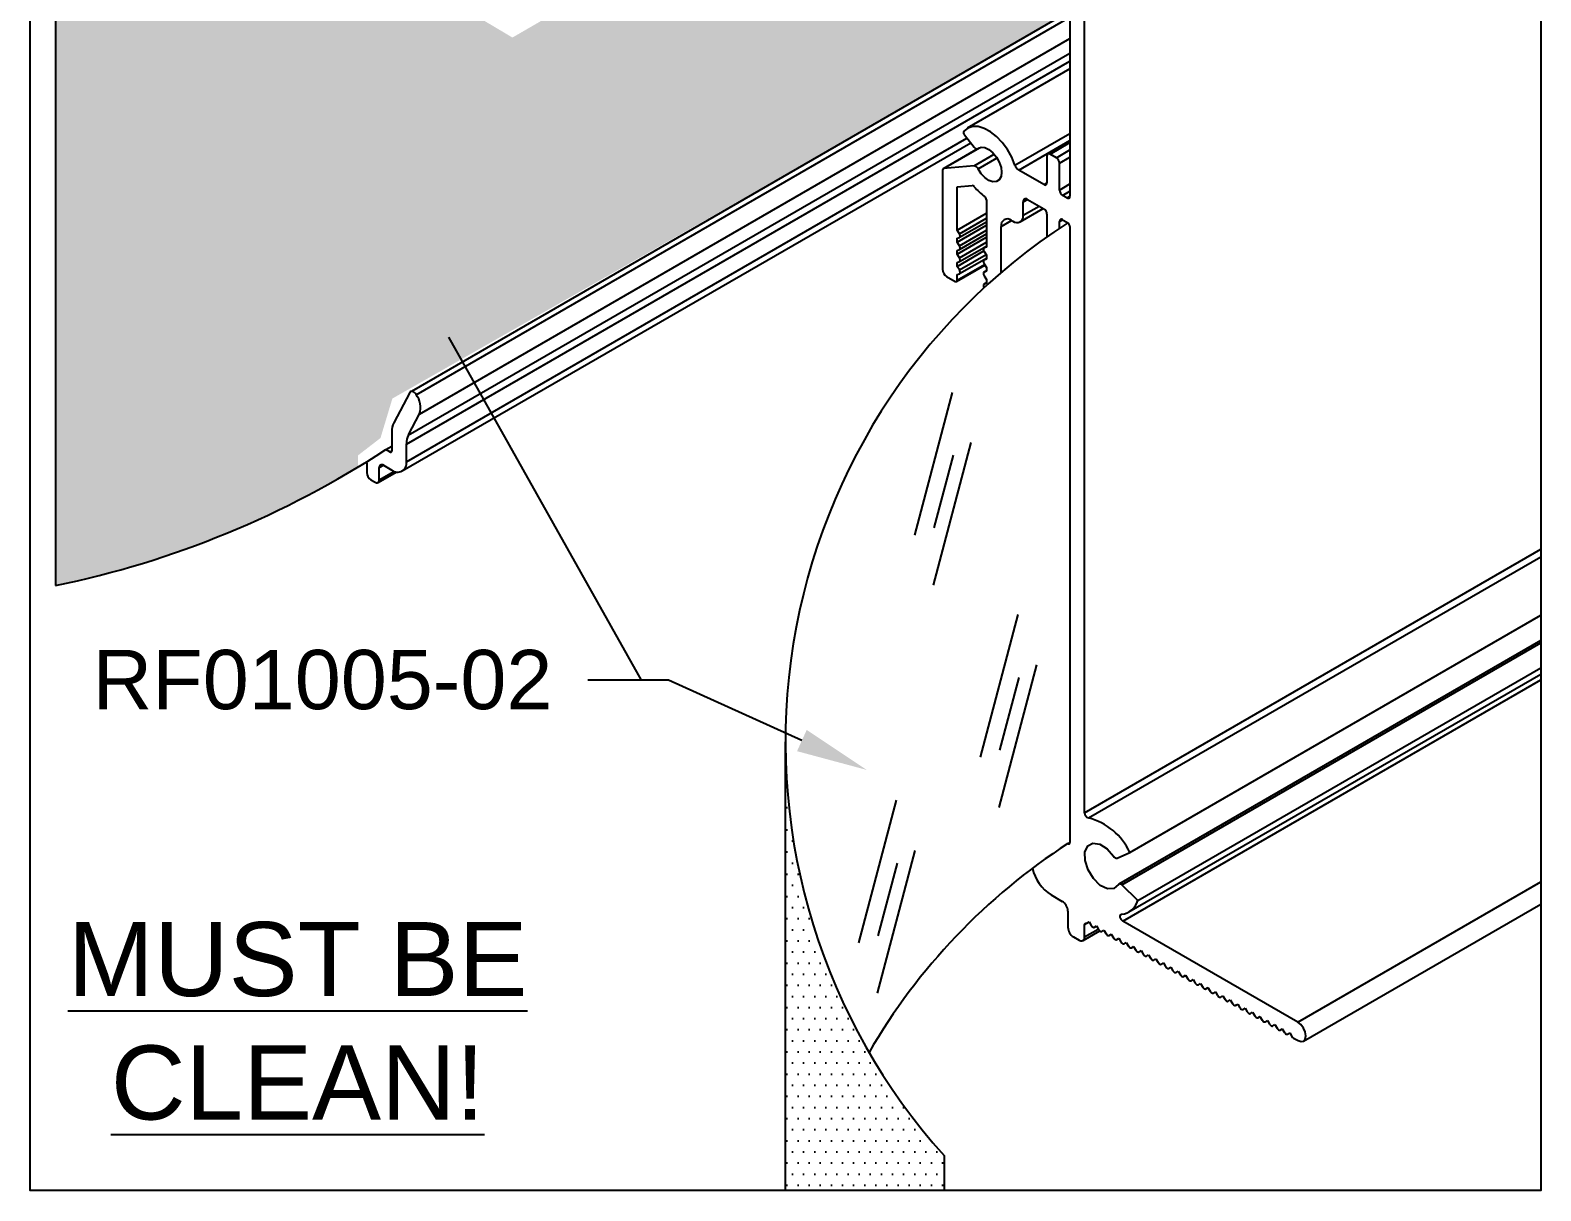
# Model space of a CAD drawing. Extents: x 0 to 5.1, y -8.5 to 0.02.
# Drawn here: x 0 to 5.1, y -8.5 to -4.58 of the extents above; entities that cross this region are included whole.
import ezdxf
from ezdxf import colors
from ezdxf.entities.mleader import LeaderData, LeaderLine
from ezdxf.math import Vec2, Vec3

# ---------------------------------------------------------------- set-up
doc = ezdxf.new("R2010")
doc.units = 0
doc.header["$LTSCALE"] = 0.5
doc.header["$MEASUREMENT"] = 0
for name, color, linetype in [('Dimension', 10, 'CONTINUOUS'), ('FAB DWG', 221, 'CONTINUOUS'), ('Housing', 150, 'CONTINUOUS')]:
    doc.layers.add(name, color=color, linetype=linetype)
doc.layers.add('Text-Unprinted', color=131, linetype='CONTINUOUS', plot=False)
doc.styles.add('LSAD_Standard', font='arial.ttf')
doc.styles.get("Standard").update_dxf_attribs({"font": 'arial.ttf'})

msp = doc.modelspace()

# ---------------------------------------------------------------- hatches: boundary and pattern name
at = {"layer": 'Dimension', "transparency": 16777216}
h = msp.add_hatch(dxfattribs=at)
h.set_pattern_fill('DOTS', color=256, scale=0.6)
h.set_pattern_definition([(0, (-409.49455, -2022.157356), (0.01875000015, 0.0375000003), [0, -0.0375000003])])
h.paths.add_polyline_path([(3.4693, -4.5471), (3.2642, -4.1431), (2.883, -3.9211), (2.7413, -4.0148), (2.6577, -4.0128), (1.6284, -4.6084), (1.4096, -4.4784), (1.4076, -4.1951), (1.3601, -4.1468), (1.3383, -4.0359), (1.2637, -4.0942), (1.1591, -3.9883), (0.7513, -4.1481, -0.02301), (0.473, -4.2572), (0.0851, -4.4091), (0.0851, -6.4585, 0.085024), (1.1067, -6.0584), (1.1069, -6.0189), (1.1828, -5.9603), (1.223, -5.827)])
h = msp.add_hatch(dxfattribs=at)
h.set_pattern_fill('DOTS', color=256, scale=0.6)
h.set_pattern_definition([(0, (-409.49455, -2022.157356), (0.01875000015, 0.0375000003), [0, -0.0375000003])])
edge = h.paths.add_edge_path()
edge.add_arc((4.6382, -6.9862), 2.0878, 180, 221.9681, ccw=False)
edge.add_line((2.5505, -6.9862), (2.5505, -8.5004))
edge.add_arc((2.8182, -11.1281), 2.6413, 84.1822, 95.8178, ccw=False)
edge.add_line((3.0859, -8.5004), (3.0859, -8.3823))

# ---------------------------------------------------------------- linework, layer by layer
for p, q in [((0.0851, -4.3626), (0.0851, -6.4585)), ((3.1134, -5.8061), (2.9863, -6.2877)), ((3.1764, -5.9757), (3.0493, -6.4573)), ((3.1163, -6.0186), (3.0517, -6.2636)), ((3.3352, -6.5563), (3.208, -7.038)), ((3.3981, -6.7259), (3.271, -7.2076)), ((3.3381, -6.7688), (3.2734, -7.0138)), ((2.5505, -8.5004), (2.5505, -6.9862)), ((2.9246, -7.1827), (2.7975, -7.6644)), ((2.9875, -7.3523), (2.8604, -7.834)), ((2.9275, -7.3952), (2.8628, -7.6402)), ((3.0859, -8.3823), (3.0859, -8.5004))]:
    msp.add_line(p, q, dxfattribs=at)
for centre, radius, start, end in [((4.6382, -6.9862), 2.0878, 122.9059, 221.9681), ((-0.5721, -3.2764), 3.2493, 281.6699, 303.0635), ((4.6382, -9.082), 2.0878, 122.9059, 149.8712)]:
    msp.add_arc(centre, radius, start, end, dxfattribs=at)
at = {"layer": 'Housing', "linetype": 'Continuous', "lineweight": 25, "transparency": 16777216}
for p, q in [((3.5606, -7.2251), (3.5606, -4.2427)), ((3.5111, -4.5189), (1.287, -5.8028)), ((1.3036, -5.8141), (3.5111, -4.5398)), ((3.5111, -4.5066), (3.5111, -5.1435)), ((1.314, -5.8799), (3.5111, -4.6115)), ((1.2706, -5.9813), (3.5111, -4.6879)), ((1.2767, -5.9509), (3.5111, -4.661)), ((3.5111, -4.7145), (3.1643, -4.9147)), ((3.1547, -4.9373), (3.1875, -4.9781)), ((3.3252, -5.0392), (3.5111, -4.9319)), ((1.2557, -6.0713), (3.1763, -4.9643)), ((1.2707, -6.0407), (3.1633, -4.9481)), ((3.1986, -4.9842), (3.0826, -5.0512)), ((3.084, -5.0507), (3.2057, -4.9805)), ((3.2003, -4.9836), (3.2056, -4.9805)), ((3.2008, -4.9833), (3.2054, -4.9806)), ((3.3379, -5.0558), (3.5111, -4.9558)), ((3.5111, -4.9582), (3.4364, -5.0013)), ((3.4439, -5.002), (3.5111, -4.9632)), ((3.4651, -5.0143), (3.5111, -4.9877)), ((3.1875, -5.0415), (3.084, -5.0507)), ((3.1875, -5.0415), (3.2554, -5.0023)), ((3.2008, -5.0517), (3.2647, -5.0149)), ((3.4333, -5.0081), (3.4333, -5.0986)), ((3.4651, -5.0143), (3.4439, -5.002)), ((3.4757, -5.0326), (3.5111, -5.0122)), ((3.4757, -5.1231), (3.4757, -5.0326)), ((3.0805, -5.0558), (3.0805, -5.3906)), ((3.4227, -5.1048), (3.3379, -5.0558)), ((3.4227, -5.1048), (3.4333, -5.0986)), ((3.13, -5.1126), (3.181, -5.1081)), ((3.13, -5.2583), (3.13, -5.1126)), ((3.4757, -5.1231), (3.5111, -5.1027)), ((3.4863, -5.1415), (3.5111, -5.1272)), ((3.5005, -5.1497), (3.4863, -5.1415)), ((3.5005, -5.1497), (3.5111, -5.1435)), ((3.13, -5.2583), (3.229, -5.2012)), ((3.229, -5.1565), (3.229, -5.3155)), ((3.3431, -5.2306), (3.4211, -5.1855)), ((3.3534, -5.1628), (3.3676, -5.1546)), ((3.3534, -5.2077), (3.3534, -5.1628)), ((3.3534, -5.2077), (3.4065, -5.1771)), ((3.3676, -5.1546), (3.4227, -5.1864)), ((3.13, -5.2991), (3.229, -5.242)), ((3.1379, -5.2705), (3.229, -5.2179)), ((3.1383, -5.2828), (3.229, -5.2304)), ((3.2785, -5.2461), (3.3139, -5.2256)), ((3.2785, -5.4019), (3.2785, -5.2461)), ((3.3138, -5.2256), (3.3181, -5.2281)), ((3.4333, -5.2048), (3.4333, -5.2812)), ((3.4757, -5.2293), (3.4863, -5.2232)), ((3.4757, -5.252), (3.4757, -5.2293)), ((3.4863, -5.2232), (3.5005, -5.2313)), ((3.5111, -5.2497), (3.5111, -7.3251)), ((3.1379, -5.2705), (3.13, -5.2583)), ((3.13, -5.34), (3.229, -5.2828)), ((3.13, -5.2861), (3.1379, -5.283)), ((3.13, -5.2991), (3.13, -5.2861)), ((3.1379, -5.3113), (3.13, -5.2991)), ((3.1379, -5.3113), (3.229, -5.2587)), ((3.1379, -5.3521), (3.229, -5.2995)), ((3.1383, -5.3236), (3.229, -5.2713)), ((3.13, -5.3269), (3.1379, -5.3238)), ((3.13, -5.34), (3.13, -5.3269)), ((3.13, -5.3808), (3.2199, -5.3289)), ((3.1379, -5.3521), (3.13, -5.34)), ((3.1379, -5.393), (3.2276, -5.3411)), ((3.1383, -5.3644), (3.229, -5.3121)), ((3.1383, -5.4053), (3.229, -5.3529)), ((3.229, -5.314), (3.2207, -5.3188)), ((3.229, -5.3548), (3.2207, -5.3596)), ((3.2211, -5.3186), (3.229, -5.314)), ((3.229, -5.3155), (3.2211, -5.3186)), ((3.2211, -5.3311), (3.229, -5.3432)), ((3.2211, -5.3594), (3.229, -5.3548)), ((3.229, -5.3432), (3.229, -5.3563)), ((3.1279, -5.4319), (3.2241, -5.3764)), ((3.13, -5.3677), (3.1379, -5.3647)), ((3.13, -5.3808), (3.13, -5.3677)), ((3.13, -5.4273), (3.2225, -5.374)), ((3.1379, -5.393), (3.13, -5.3808)), ((3.13, -5.4086), (3.1379, -5.4055)), ((3.229, -5.3956), (3.2207, -5.4004)), ((3.229, -5.3563), (3.2211, -5.3594)), ((3.2211, -5.3719), (3.229, -5.3841)), ((3.2211, -5.4002), (3.229, -5.3957)), ((3.229, -5.3971), (3.2211, -5.4002)), ((3.229, -5.3841), (3.229, -5.3971)), ((3.0946, -5.4151), (3.1229, -5.4314)), ((3.13, -5.4273), (3.13, -5.4086)), ((3.229, -5.4364), (3.2207, -5.4413)), ((3.2211, -5.4127), (3.229, -5.4249)), ((3.2211, -5.441), (3.229, -5.4365)), ((3.229, -5.4379), (3.2211, -5.441)), ((3.229, -5.4249), (3.229, -5.4379)), ((3.504, -7.3292), (3.5111, -7.3251))]:
    msp.add_line(p, q, dxfattribs=at)
at = {"layer": 'Housing', "linetype": 'Continuous', "transparency": 16777216}
for p, q in [((1.2814, -5.8066), (1.2277, -5.9085)), ((1.2772, -5.9498), (1.3147, -5.8787)), ((1.2211, -5.9392), (1.2211, -6.0032)), ((1.2006, -5.9995), (1.2211, -5.9877)), ((1.214, -6.0073), (1.2006, -5.9995)), ((1.214, -6.0073), (1.2211, -6.0032)), ((1.2706, -6.0399), (1.2706, -5.9804)), ((1.1363, -6.0454), (1.1363, -6.0767)), ((1.1787, -6.0603), (1.1928, -6.0522)), ((1.1787, -6.1012), (1.1787, -6.0603)), ((1.1928, -6.0522), (1.2211, -6.0685)), ((1.1504, -6.1012), (1.1645, -6.1093)), ((1.1745, -6.1103), (1.2357, -6.075)), ((1.1787, -6.1012), (1.228, -6.0727)), ((3.5606, -7.2251), (5.1009, -6.3359)), ((3.5736, -7.2427), (5.1009, -6.361)), ((3.7132, -7.3589), (5.1009, -6.5577)), ((5.1009, -6.6437), (3.6766, -7.4659)), ((3.6862, -7.4688), (5.1009, -6.6521)), ((3.69, -7.591), (5.1009, -6.7765)), ((3.7103, -7.56), (5.1009, -6.7572)), ((3.7407, -7.5208), (5.1009, -6.7355)), ((3.6704, -7.3786), (3.7132, -7.3589)), ((3.7407, -7.5208), (3.6862, -7.4688)), ((4.2807, -7.932), (5.1009, -7.4585)), ((3.4475, -7.5027), (3.4852, -7.5245)), ((4.2996, -7.9959), (5.1009, -7.5334)), ((3.504, -7.5571), (3.504, -7.6116)), ((3.5606, -7.6025), (3.5757, -7.5938)), ((3.57, -7.5967), (3.5755, -7.5935)), ((3.5704, -7.5965), (3.5754, -7.5933)), ((3.5704, -7.5965), (3.5755, -7.5935)), ((3.5754, -7.5933), (3.5828, -7.6057)), ((4.2807, -7.932), (3.69, -7.591)), ((3.5229, -7.6442), (3.5417, -7.6551)), ((3.5229, -7.6442), (3.5417, -7.6551)), ((3.5551, -7.6564), (3.6115, -7.6239)), ((3.5606, -7.6442), (3.5606, -7.6025)), ((3.5606, -7.6442), (3.6067, -7.6176)), ((3.5934, -7.6117), (3.6007, -7.6075)), ((3.5935, -7.6116), (3.6005, -7.6072)), ((3.5935, -7.6116), (3.6007, -7.6075)), ((3.6005, -7.6072), (3.6079, -7.6196)), ((3.6185, -7.6256), (3.6258, -7.6213)), ((3.6186, -7.6255), (3.6256, -7.6211)), ((3.6186, -7.6255), (3.6258, -7.6213)), ((3.6256, -7.6211), (3.633, -7.6335)), ((3.6436, -7.6394), (3.6509, -7.6352)), ((3.6437, -7.6394), (3.6507, -7.6349)), ((3.6437, -7.6394), (3.6509, -7.6352)), ((3.6507, -7.6349), (3.6581, -7.6474)), ((3.6687, -7.6533), (3.676, -7.6491)), ((3.6688, -7.6533), (3.6758, -7.6488)), ((3.6688, -7.6533), (3.676, -7.6491)), ((3.6758, -7.6488), (3.6832, -7.6612)), ((3.6938, -7.6672), (3.7011, -7.663)), ((3.6939, -7.6671), (3.7009, -7.6627)), ((3.6939, -7.6671), (3.7011, -7.663)), ((3.7009, -7.6627), (3.7083, -7.6751)), ((3.7189, -7.6811), (3.7262, -7.6768)), ((3.719, -7.681), (3.726, -7.6766)), ((3.719, -7.681), (3.7262, -7.6768)), ((3.726, -7.6766), (3.7334, -7.689)), ((3.7439, -7.6949), (3.7513, -7.6907)), ((3.7441, -7.6949), (3.7511, -7.6904)), ((3.7441, -7.6949), (3.7513, -7.6907)), ((3.7511, -7.6904), (3.7585, -7.7029)), ((3.769, -7.7088), (3.7764, -7.7046)), ((3.7692, -7.7087), (3.7762, -7.7043)), ((3.7692, -7.7087), (3.7764, -7.7046)), ((3.7762, -7.7043), (3.7836, -7.7167)), ((3.7941, -7.7227), (3.8015, -7.7185)), ((3.7943, -7.7226), (3.8013, -7.7182)), ((3.7943, -7.7226), (3.8015, -7.7185)), ((3.8013, -7.7182), (3.8087, -7.7306)), ((3.8192, -7.7366), (3.8266, -7.7323)), ((3.8194, -7.7365), (3.8264, -7.7321)), ((3.8194, -7.7365), (3.8266, -7.7323)), ((3.8264, -7.7321), (3.8338, -7.7445)), ((3.8443, -7.7504), (3.8517, -7.7462)), ((3.8445, -7.7504), (3.8515, -7.7459)), ((3.8445, -7.7504), (3.8517, -7.7462)), ((3.8515, -7.7459), (3.8589, -7.7584)), ((3.8694, -7.7643), (3.8768, -7.7601)), ((3.8696, -7.7642), (3.8766, -7.7598)), ((3.8696, -7.7642), (3.8768, -7.7601)), ((3.8766, -7.7598), (3.884, -7.7722)), ((3.8945, -7.7782), (3.9019, -7.774)), ((3.8947, -7.7781), (3.9017, -7.7737)), ((3.8947, -7.7781), (3.9019, -7.774)), ((3.9017, -7.7737), (3.9091, -7.7861)), ((3.9196, -7.7921), (3.927, -7.7878)), ((3.9198, -7.792), (3.9268, -7.7876)), ((3.9198, -7.792), (3.927, -7.7878)), ((3.9268, -7.7876), (3.9342, -7.8)), ((3.9447, -7.8059), (3.9521, -7.8017)), ((3.9449, -7.8059), (3.9519, -7.8014)), ((3.9449, -7.8059), (3.9521, -7.8017)), ((3.9519, -7.8014), (3.9593, -7.8138)), ((3.9698, -7.8198), (3.9772, -7.8156)), ((3.97, -7.8197), (3.977, -7.8153)), ((3.97, -7.8197), (3.9772, -7.8156)), ((3.977, -7.8153), (3.9844, -7.8277)), ((3.9949, -7.8337), (4.0023, -7.8295)), ((3.9951, -7.8336), (4.0021, -7.8292)), ((3.9951, -7.8336), (4.0023, -7.8295)), ((4.0021, -7.8292), (4.0095, -7.8416)), ((4.02, -7.8476), (4.0274, -7.8433)), ((4.0201, -7.8475), (4.0272, -7.8431)), ((4.0201, -7.8475), (4.0274, -7.8433)), ((4.0272, -7.8431), (4.0346, -7.8555)), ((4.0451, -7.8614), (4.0525, -7.8572)), ((4.0452, -7.8614), (4.0523, -7.8569)), ((4.0452, -7.8614), (4.0525, -7.8572)), ((4.0523, -7.8569), (4.0597, -7.8693)), ((4.0702, -7.8753), (4.0776, -7.8711)), ((4.0703, -7.8752), (4.0774, -7.8708)), ((4.0703, -7.8752), (4.0776, -7.8711)), ((4.0774, -7.8708), (4.0848, -7.8832)), ((4.0953, -7.8892), (4.1027, -7.8849)), ((4.0954, -7.8891), (4.1025, -7.8847)), ((4.0954, -7.8891), (4.1027, -7.8849)), ((4.1025, -7.8847), (4.1099, -7.8971)), ((4.1204, -7.9031), (4.1278, -7.8988)), ((4.1205, -7.903), (4.1276, -7.8986)), ((4.1205, -7.903), (4.1278, -7.8988)), ((4.1276, -7.8986), (4.135, -7.911)), ((4.1455, -7.9169), (4.1529, -7.9127)), ((4.1456, -7.9169), (4.1527, -7.9124)), ((4.1456, -7.9169), (4.1529, -7.9127)), ((4.1527, -7.9124), (4.1601, -7.9248)), ((4.1706, -7.9308), (4.178, -7.9266)), ((4.1707, -7.9307), (4.1778, -7.9263)), ((4.1707, -7.9307), (4.178, -7.9266)), ((4.1778, -7.9263), (4.1852, -7.9387)), ((4.1957, -7.9447), (4.2031, -7.9404)), ((4.1958, -7.9446), (4.2029, -7.9402)), ((4.1958, -7.9446), (4.2031, -7.9404)), ((4.2029, -7.9402), (4.2103, -7.9526)), ((4.2208, -7.9586), (4.2282, -7.9543)), ((4.2209, -7.9585), (4.228, -7.9541)), ((4.2209, -7.9585), (4.2282, -7.9543)), ((4.228, -7.9541), (4.2354, -7.9665)), ((4.2459, -7.9724), (4.2533, -7.9682)), ((4.246, -7.9724), (4.2531, -7.9679)), ((4.246, -7.9724), (4.2533, -7.9682)), ((4.2531, -7.9679), (4.2605, -7.9803)), ((4.2659, -7.9859), (4.2812, -7.9944))]:
    msp.add_line(p, q, dxfattribs=at)
at = {"layer": 'Housing', "linetype": 'Continuous', "lineweight": 25, "transparency": 16777216, "flags": 128}
for points in [[(3.3252, -5.0392), (3.3142, -5.0123), (3.2998, -4.9865), (3.2825, -4.9629), (3.2631, -4.9426), (3.2426, -4.9264), (3.2217, -4.915), (3.2014, -4.909), (3.1825, -4.9086), (3.166, -4.9138), (3.1524, -4.9243)], [(3.1875, -4.9781), (3.1892, -4.98), (3.1909, -4.9816), (3.1927, -4.9828), (3.1946, -4.9837), (3.1963, -4.9842), (3.198, -4.9843), (3.1995, -4.984), (3.2008, -4.9833)], [(3.2008, -4.9833), (3.2112, -4.979), (3.2238, -4.9801), (3.2374, -4.9865), (3.2508, -4.9974), (3.2628, -5.012), (3.2722, -5.0289), (3.2782, -5.0466), (3.2803, -5.0634), (3.2782, -5.0778), (3.2722, -5.0885), (3.2628, -5.0945), (3.2508, -5.0953), (3.2374, -5.0908), (3.2238, -5.0814), (3.2112, -5.068), (3.2008, -5.0517)], [(3.1379, -5.283), (3.1389, -5.2823), (3.1397, -5.2813), (3.1402, -5.2799), (3.1404, -5.2782), (3.1402, -5.2763), (3.1397, -5.2744), (3.1389, -5.2724), (3.1379, -5.2705)], [(3.1379, -5.3238), (3.1389, -5.3232), (3.1397, -5.3221), (3.1402, -5.3207), (3.1404, -5.319), (3.1402, -5.3172), (3.1397, -5.3152), (3.1389, -5.3132), (3.1379, -5.3113)], [(3.1379, -5.3647), (3.1389, -5.364), (3.1397, -5.3629), (3.1402, -5.3615), (3.1404, -5.3599), (3.1402, -5.358), (3.1397, -5.356), (3.1389, -5.354), (3.1379, -5.3521)], [(3.2211, -5.3186), (3.2201, -5.3192), (3.2193, -5.3203), (3.2188, -5.3217), (3.2186, -5.3233), (3.2188, -5.3252), (3.2193, -5.3272), (3.2201, -5.3292), (3.2211, -5.3311)], [(3.1379, -5.4055), (3.1389, -5.4048), (3.1397, -5.4038), (3.1402, -5.4024), (3.1404, -5.4007), (3.1402, -5.3988), (3.1397, -5.3969), (3.1389, -5.3949), (3.1379, -5.393)], [(3.2211, -5.3594), (3.2201, -5.36), (3.2193, -5.3611), (3.2188, -5.3625), (3.2186, -5.3642), (3.2188, -5.366), (3.2193, -5.368), (3.2201, -5.37), (3.2211, -5.3719)], [(3.2211, -5.4002), (3.2201, -5.4009), (3.2193, -5.4019), (3.2188, -5.4033), (3.2186, -5.405), (3.2188, -5.4069), (3.2193, -5.4088), (3.2201, -5.4108), (3.2211, -5.4127)], [(3.2211, -5.441), (3.2201, -5.4417), (3.2193, -5.4428), (3.2188, -5.4442), (3.2186, -5.4458), (3.2188, -5.4477), (3.2193, -5.4497), (3.2201, -5.4516), (3.2211, -5.4535)]]:
    msp.add_lwpolyline(points, dxfattribs=at)
at = {"layer": 'Housing', "linetype": 'Continuous', "transparency": 16777216, "flags": 128}
for points in [[(1.3032, -5.8135), (1.3005, -5.8099), (1.2975, -5.8069), (1.2943, -5.8046), (1.2911, -5.8032), (1.288, -5.8027), (1.2853, -5.8031), (1.2831, -5.8044), (1.2814, -5.8066)], [(3.6748, -7.4677), (3.6596, -7.4811), (3.638, -7.482), (3.6135, -7.4702), (3.5903, -7.4476), (3.5721, -7.4181), (3.562, -7.3864), (3.5617, -7.3579), (3.5711, -7.3372), (3.5888, -7.3278), (3.6118, -7.3311), (3.6363, -7.3468), (3.6583, -7.3721)], [(3.6862, -7.4688), (3.6846, -7.4674), (3.6829, -7.4664), (3.6812, -7.4657), (3.6796, -7.4653), (3.6782, -7.4654), (3.6768, -7.4658), (3.6757, -7.4666), (3.6748, -7.4677)], [(3.69, -7.591), (3.6869, -7.5887), (3.6842, -7.5855), (3.6821, -7.5817), (3.6809, -7.5778), (3.6806, -7.5741), (3.6812, -7.571), (3.6828, -7.5689), (3.6852, -7.568)], [(3.5828, -7.6057), (3.584, -7.6075), (3.5853, -7.609), (3.5867, -7.6103), (3.5882, -7.6113), (3.5897, -7.6119), (3.5911, -7.6122), (3.5923, -7.6121), (3.5935, -7.6116)], [(3.6079, -7.6196), (3.6091, -7.6213), (3.6104, -7.6229), (3.6118, -7.6242), (3.6133, -7.6251), (3.6147, -7.6258), (3.6162, -7.6261), (3.6174, -7.626), (3.6186, -7.6255)], [(3.633, -7.6335), (3.6342, -7.6352), (3.6355, -7.6367), (3.6369, -7.638), (3.6384, -7.639), (3.6398, -7.6397), (3.6413, -7.6399), (3.6425, -7.6398), (3.6437, -7.6394)], [(3.6581, -7.6474), (3.6593, -7.6491), (3.6606, -7.6506), (3.662, -7.6519), (3.6635, -7.6529), (3.6649, -7.6535), (3.6664, -7.6538), (3.6676, -7.6537), (3.6688, -7.6533)], [(3.6832, -7.6612), (3.6844, -7.663), (3.6857, -7.6645), (3.6871, -7.6658), (3.6886, -7.6668), (3.69, -7.6674), (3.6915, -7.6677), (3.6927, -7.6676), (3.6939, -7.6671)], [(3.7083, -7.6751), (3.7095, -7.6768), (3.7108, -7.6784), (3.7122, -7.6796), (3.7137, -7.6806), (3.7151, -7.6813), (3.7166, -7.6816), (3.7178, -7.6815), (3.719, -7.681)], [(3.7334, -7.689), (3.7346, -7.6907), (3.7359, -7.6922), (3.7373, -7.6935), (3.7388, -7.6945), (3.7402, -7.6951), (3.7416, -7.6954), (3.7429, -7.6953), (3.7441, -7.6949)], [(3.7585, -7.7029), (3.7597, -7.7046), (3.761, -7.7061), (3.7624, -7.7074), (3.7639, -7.7084), (3.7653, -7.709), (3.7667, -7.7093), (3.768, -7.7092), (3.7692, -7.7087)], [(3.7836, -7.7167), (3.7848, -7.7185), (3.7861, -7.72), (3.7875, -7.7213), (3.789, -7.7223), (3.7904, -7.7229), (3.7918, -7.7232), (3.7931, -7.7231), (3.7943, -7.7226)], [(3.8087, -7.7306), (3.8099, -7.7323), (3.8112, -7.7339), (3.8126, -7.7351), (3.8141, -7.7361), (3.8155, -7.7368), (3.8169, -7.7371), (3.8182, -7.737), (3.8194, -7.7365)], [(3.8338, -7.7445), (3.835, -7.7462), (3.8363, -7.7477), (3.8377, -7.749), (3.8392, -7.75), (3.8406, -7.7506), (3.842, -7.7509), (3.8433, -7.7508), (3.8445, -7.7504)], [(3.8589, -7.7584), (3.8601, -7.7601), (3.8614, -7.7616), (3.8628, -7.7629), (3.8643, -7.7639), (3.8657, -7.7645), (3.8671, -7.7648), (3.8684, -7.7647), (3.8696, -7.7642)], [(3.884, -7.7722), (3.8852, -7.774), (3.8865, -7.7755), (3.8879, -7.7768), (3.8894, -7.7778), (3.8908, -7.7784), (3.8922, -7.7787), (3.8935, -7.7786), (3.8947, -7.7781)], [(3.9091, -7.7861), (3.9103, -7.7878), (3.9116, -7.7894), (3.913, -7.7906), (3.9145, -7.7916), (3.9159, -7.7923), (3.9173, -7.7926), (3.9186, -7.7925), (3.9198, -7.792)], [(3.9342, -7.8), (3.9354, -7.8017), (3.9367, -7.8032), (3.9381, -7.8045), (3.9396, -7.8055), (3.941, -7.8061), (3.9424, -7.8064), (3.9437, -7.8063), (3.9449, -7.8059)], [(3.9593, -7.8138), (3.9604, -7.8156), (3.9618, -7.8171), (3.9632, -7.8184), (3.9647, -7.8194), (3.9661, -7.82), (3.9675, -7.8203), (3.9688, -7.8202), (3.97, -7.8197)], [(3.9844, -7.8277), (3.9855, -7.8295), (3.9869, -7.831), (3.9883, -7.8323), (3.9898, -7.8332), (3.9912, -7.8339), (3.9926, -7.8342), (3.9939, -7.8341), (3.9951, -7.8336)], [(4.0095, -7.8416), (4.0106, -7.8433), (4.012, -7.8449), (4.0134, -7.8461), (4.0149, -7.8471), (4.0163, -7.8478), (4.0177, -7.848), (4.019, -7.848), (4.0201, -7.8475)], [(4.0346, -7.8555), (4.0357, -7.8572), (4.0371, -7.8587), (4.0385, -7.86), (4.04, -7.861), (4.0414, -7.8616), (4.0428, -7.8619), (4.0441, -7.8618), (4.0452, -7.8614)], [(4.0597, -7.8693), (4.0608, -7.8711), (4.0622, -7.8726), (4.0636, -7.8739), (4.0651, -7.8749), (4.0665, -7.8755), (4.0679, -7.8758), (4.0692, -7.8757), (4.0703, -7.8752)], [(4.0848, -7.8832), (4.0859, -7.8849), (4.0873, -7.8865), (4.0887, -7.8878), (4.0902, -7.8887), (4.0916, -7.8894), (4.093, -7.8897), (4.0943, -7.8896), (4.0954, -7.8891)], [(4.1099, -7.8971), (4.111, -7.8988), (4.1124, -7.9004), (4.1138, -7.9016), (4.1153, -7.9026), (4.1167, -7.9033), (4.1181, -7.9035), (4.1194, -7.9035), (4.1205, -7.903)], [(4.135, -7.911), (4.1361, -7.9127), (4.1375, -7.9142), (4.1389, -7.9155), (4.1404, -7.9165), (4.1418, -7.9171), (4.1432, -7.9174), (4.1445, -7.9173), (4.1456, -7.9169)], [(4.1601, -7.9248), (4.1612, -7.9266), (4.1626, -7.9281), (4.164, -7.9294), (4.1655, -7.9304), (4.1669, -7.931), (4.1683, -7.9313), (4.1696, -7.9312), (4.1707, -7.9307)], [(4.1852, -7.9387), (4.1863, -7.9404), (4.1877, -7.942), (4.1891, -7.9433), (4.1906, -7.9442), (4.192, -7.9449), (4.1934, -7.9452), (4.1947, -7.9451), (4.1958, -7.9446)], [(4.2103, -7.9526), (4.2114, -7.9543), (4.2128, -7.9559), (4.2142, -7.9571), (4.2157, -7.9581), (4.2171, -7.9588), (4.2185, -7.959), (4.2198, -7.959), (4.2209, -7.9585)], [(4.2812, -7.9944), (4.2914, -7.9977), (4.2999, -7.9957), (4.3056, -7.9889), (4.3075, -7.9782), (4.3054, -7.9652), (4.2995, -7.9519), (4.2909, -7.9403), (4.2807, -7.932)], [(4.2354, -7.9665), (4.2365, -7.9682), (4.2379, -7.9697), (4.2393, -7.971), (4.2408, -7.972), (4.2422, -7.9726), (4.2436, -7.9729), (4.2449, -7.9728), (4.246, -7.9724)]]:
    msp.add_lwpolyline(points, dxfattribs=at)
at = {"layer": 'Housing', "linetype": 'Continuous', "lineweight": 25, "transparency": 16777216}
for centre, radius, start, end in [((3.1626, -4.9292), 0.0113, 154.3337, 225.7326), ((3.1855, -5.0578), 0.0165, 21.6571, 83.0715), ((3.3547, -5.0297), 0.031, 197.7713, 237.2264), ((3.4398, -5.0071), 0.00655, 50.7953, 189.2155), ((3.4527, -5.0337), 0.0231, 2.6047, 57.3953), ((3.0848, -5.0551), 0.0044, 100.5476, 189.2519), ((3.4268, -5.0997), 0.00655, 230.7973, 9.2134), ((3.1805, -5.117), 0.00894, 34.7015, 86.9385), ((3.3372, -4.9885), 0.1937, 219.5614, 233.8034), ((3.2134, -5.1573), 0.0156, 2.8556, 53.0916), ((3.4988, -5.1221), 0.0231, 182.6058, 237.3942), ((3.5046, -5.1446), 0.00655, 230.7981, 9.2127), ((3.3621, -5.1614), 0.00873, 50.7965, 189.2128), ((3.4103, -5.2058), 0.0231, 2.6043, 57.3957), ((3.3, -5.2426), 0.0218, 50.7964, 189.2141), ((3.3319, -5.2112), 0.0218, 230.7967, 9.2143), ((3.4822, -5.2282), 0.00655, 50.7945, 189.2162), ((3.4881, -5.2507), 0.0231, 2.6045, 57.3955), ((3.1112, -5.3892), 0.0307, 182.6056, 237.3941), ((3.1257, -5.428), 0.00437, 230.7983, 9.2132), ((3.5068, -7.3258), 0.00437, 230.7959, 9.2143)]:
    msp.add_arc(centre, radius, start, end, dxfattribs=at)
at = {"layer": 'Housing', "linetype": 'Continuous', "transparency": 16777216}
for centre, radius, start, end in [((1.2476, -5.8569), 0.0705, 341.9883, 37.9765), ((1.2871, -5.9374), 0.066, 154.0643, 181.5679), ((1.3366, -5.9786), 0.066, 154.0643, 181.5679), ((1.2168, -6.0039), 0.00437, 230.7972, 9.2145), ((1.127, -6.0458), 0.00926, 2.7104, 30.486), ((1.1873, -6.0589), 0.00873, 50.7965, 189.2144), ((1.2404, -6.0448), 0.0306, 230.797, 9.2142), ((1.167, -6.0753), 0.0307, 182.6056, 237.3944), ((1.1701, -6.1026), 0.00873, 230.7964, 9.2138), ((3.5791, -7.225), 0.0186, 180.3528, 252.4711), ((3.5215, -7.4473), 0.2111, 24.7611, 75.722), ((3.6686, -7.3674), 0.0114, 204.3936, 278.9421), ((3.5247, -7.3819), 0.1434, 192.3497, 237.3945), ((3.4631, -7.559), 0.041, 2.6053, 57.3946), ((3.6776, -7.5028), 0.0656, 276.6103, 344.1198), ((3.564, -7.6019), 0.00348, 96.8197, 189.6718), ((3.5633, -7.5849), 0.0136, 271.1478, 301.6131), ((3.545, -7.6097), 0.041, 182.6058, 237.3943), ((3.545, -7.6097), 0.041, 182.6053, 237.3947), ((3.5491, -7.6461), 0.0116, 230.7965, 9.2144), ((3.5491, -7.6461), 0.0116, 230.7967, 9.2136), ((4.2736, -7.9729), 0.0151, 209.4711, 238.9946)]:
    msp.add_arc(centre, radius, start, end, dxfattribs=at)
at = {"layer": 'Text-Unprinted', "ltscale": 0.5, "transparency": 16777216}
msp.add_lwpolyline([(0, 0), (5.1009, 0.0185), (5.1009, -8.5004), (0, -8.5004)], close=True, dxfattribs=at)

# ---------------------------------------------------------------- texts
at = {"layer": 'FAB DWG', "transparency": 16777216, "insert": (0.9031, -7.5939), "char_height": 0.25, "attachment_point": 2, "style": 'LSAD_Standard'}
msp.add_mtext_dynamic_manual_height_columns('\\A1;{\\LMUST BE CLEAN!}', width=1.652127, gutter_width=22.5, heights=[0], dxfattribs=at)

# ---------------------------------------------------------------- leaders
at = {"layer": 'FAB DWG', "transparency": 16777216}
ml = msp.add_multileader_mtext('Standard', dxfattribs=at)
ml.set_content('RF01005-02', color=256)
ml.set_leader_properties()
ml.build(insert=Vec2(0, 0))
ml.multileader.update_dxf_attribs({"dogleg_length": 0.1348, "arrow_head_size": 0.24})
ctx = ml.context
ctx.base_point, ctx.char_height, ctx.arrow_head_size, ctx.landing_gap_size, ctx.plane_origin = Vec3(0.1268, -6.7772), 0.2, 0.24, 0.12, Vec3(7.0462, -14.0784)
ctx.text_align_type = 2
notes = []
notes.append((ctx, [(1, (1, 1, 0), (2.0631, -6.7772), (-1, 0), 0.1797, [(0, [(1.2954, -5.4101)], 0, [])])]))
ctx.mtext.insert, ctx.mtext.alignment, ctx.mtext.flow_direction = Vec3(1.7633, -6.6755), 3, 5
ml = msp.add_multileader_mtext('Standard', dxfattribs=at)
ml.set_content(' ', color=256)
ml.set_leader_properties()
ml.build(insert=Vec2(0, 0))
ml.multileader.update_dxf_attribs({"dogleg_length": 0.1348, "arrow_head_size": 0.24})
ctx = ml.context
ctx.base_point, ctx.char_height, ctx.arrow_head_size, ctx.landing_gap_size, ctx.plane_origin = Vec3(1.6581, -6.7772), 0.2, 0.24, 0.12, Vec3(13.7364, -19.1394)
ctx.text_align_type = 2
notes.append((ctx, [(1, (1, 1, 0), (2.1554, -6.7772), (-1, 0), 0.1797, [(0, [(2.8244, -7.0805)], 0, [])])]))
ctx.mtext.insert, ctx.mtext.alignment, ctx.mtext.flow_direction = Vec3(1.8557, -6.6772), 3, 5
for ctx, leaders in notes:
    for number, flags, end, landing, length, lines in leaders:
        leader = LeaderData()
        leader.index, (leader.has_last_leader_line, leader.has_dogleg_vector, leader.attachment_direction) = number, flags
        leader.last_leader_point, leader.dogleg_vector, leader.dogleg_length = Vec3(end), Vec3(landing), length
        for number, points, colour, breaks in lines:
            line = LeaderLine()
            line.index, line.vertices, line.color, line.breaks = number, Vec3.list(points), colors.encode_raw_color(colour), breaks
            leader.lines.append(line)
        ctx.leaders.append(leader)

doc.saveas('drawing.dxf')
